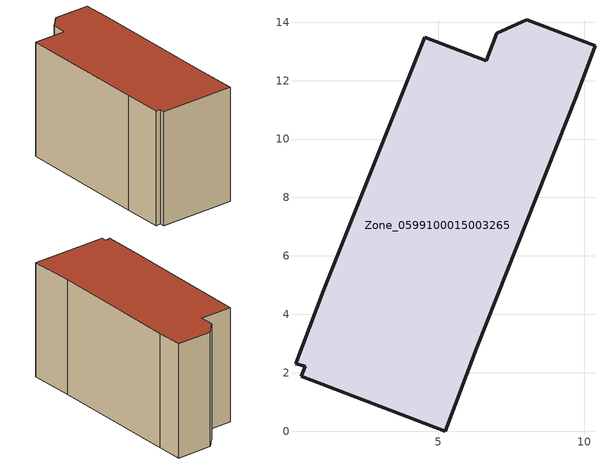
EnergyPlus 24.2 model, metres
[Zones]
Zone_0599100015003265
 floor ground (C_G): 5.25,0 0.31,1.88 0.45,2.21 0.12,2.31 1.09,4.85 4.54,13.49 6.65,12.68 7.01,13.62 8.04,14.08 10.37,13.19 9.74,11.51 6.33,2.85 z0.82
 wall outside (C_F): 10.37,13.19 8.04,14.08 7.01,13.62 6.65,12.68 4.54,13.49 1.09,4.85 0.12,2.31 0.45,2.21 0.31,1.88 5.25,0 6.33,2.85 9.74,11.51 10.37,13.19 z0.82:8.78
 roof outside (C_R): 1.09,4.85 0.12,2.31 0.45,2.21 0.31,1.88 5.25,0 6.33,2.85 9.74,11.51 10.37,13.19 8.04,14.08 7.01,13.62 6.65,12.68 4.54,13.49 z8.78
[BUILDING]
Pand.0599100015003265: North Axis=0; Terrain=City; Loads Convergence Tolerance Value=0.04; Temperature Convergence Tolerance Value=0.4; Solar Distribution=FullExterior; Maximum Number of Warmup Days=25; Minimum Number of Warmup Days=1
[Site:Location]
Rotterdam.The.Hague.AP_ZH_NLD Design_Conditions: Latitude=51.96; Longitude=4.45; Time Zone=1; Elevation=-4.5
[SITE:GROUNDTEMPERATURE:BUILDINGSURFACE]
18, 18, 18, 18, 18, 18, 18, 18, 18, 18, 18, 18
[MATERIAL] Thermal Absorptance=0.9; Solar Absorptance=0.7; Visible Absorptance=0.7
Name | Roughness | Thickness | Conductivity | Density | Specific Heat
G.TI.1965-1974 | MediumSmooth | 0.15 | 0.882353 | 540 | 1210
F.TI.1965-1974 | Rough | 0.3 | 0.697674 | 1920 | 840
R.TI.1965-1974 | MediumRough | 0.2 | 0.232558 | 1500 | 1000
[CONSTRUCTION]
C_G: G.TI.1965-1974
C_F: F.TI.1965-1974
C_R: R.TI.1965-1974
[ZONE]
Zone_0599100015003265: Type=1; Multiplier=1; Ceiling Height=Autocalculate; Volume=Autocalculate; Floor Area=autocalculate; Part of Total Floor Area=Yes
[ZONEINFILTRATION:DESIGNFLOWRATE]
Infil_Zone_0599100015003265: Zone or ZoneList or Space or SpaceList=Zone_0599100015003265; Schedule=AlwaysOn; Design Flow Rate Calculation Method=Flow/Area; Flow Rate per Floor Area=0.003; Constant Term Coefficient=1; Temperature Term Coefficient=0; Velocity Term Coefficient=0; Velocity Squared Term Coefficient=0
[HVACTEMPLATE:ZONE:IDEALLOADSAIRSYSTEM]
Zone_0599100015003265: Maximum Heating Supply Air Temperature=50; Minimum Cooling Supply Air Temperature=13; Maximum Heating Supply Air Humidity Ratio=0.0156; Minimum Cooling Supply Air Humidity Ratio=0.0077; Heating Limit=NoLimit; Cooling Limit=NoLimit; Dehumidification Control Type=ConstantSensibleHeatRatio; Cooling Sensible Heat Ratio=0.7; Dehumidification Setpoint=60; Humidification Control Type=None; Humidification Setpoint=30; Outdoor Air Method=None; Outdoor Air Flow Rate per Person=0.00944; Outdoor Air Flow Rate per Zone Floor Area=0; Outdoor Air Flow Rate per Zone=0; Demand Controlled Ventilation Type=None; Outdoor Air Economizer Type=NoEconomizer; Heat Recovery Type=None; Sensible Heat Recovery Effectiveness=0.7; Latent Heat Recovery Effectiveness=0.65
[ZONECONTROL:THERMOSTAT]
ThermostatControl_Zone_0599100015003265: Zone or ZoneList=Zone_0599100015003265; Control Type Schedule=DualSetpointControlType; Control 1=Thermostat_Zone_0599100015003265; Temperature Difference Between Cutout And Setpoint=0
[THERMOSTATSETPOINT:DUALSETPOINT]
Thermostat_Zone_0599100015003265: Heating Setpoint Temperature Schedule=HeatingSetpoint_Zone_0599100015003265; Cooling Setpoint Temperature Schedule=CoolingSetpoint_Zone_0599100015003265
[SCHEDULE:COMPACT]
HeatingSetpoint_Zone_0599100015003265: Through: 12/31, For: AllDays, Until: 24:00, 21
CoolingSetpoint_Zone_0599100015003265: Through: 12/31, For: AllDays, Until: 24:00, 24
DualSetpointControlType: Through: 12/31, For: AllDays, Until: 24:00, 4
AlwaysOn: Through: 12/31, For: AllDays, Until: 24:00, 1
